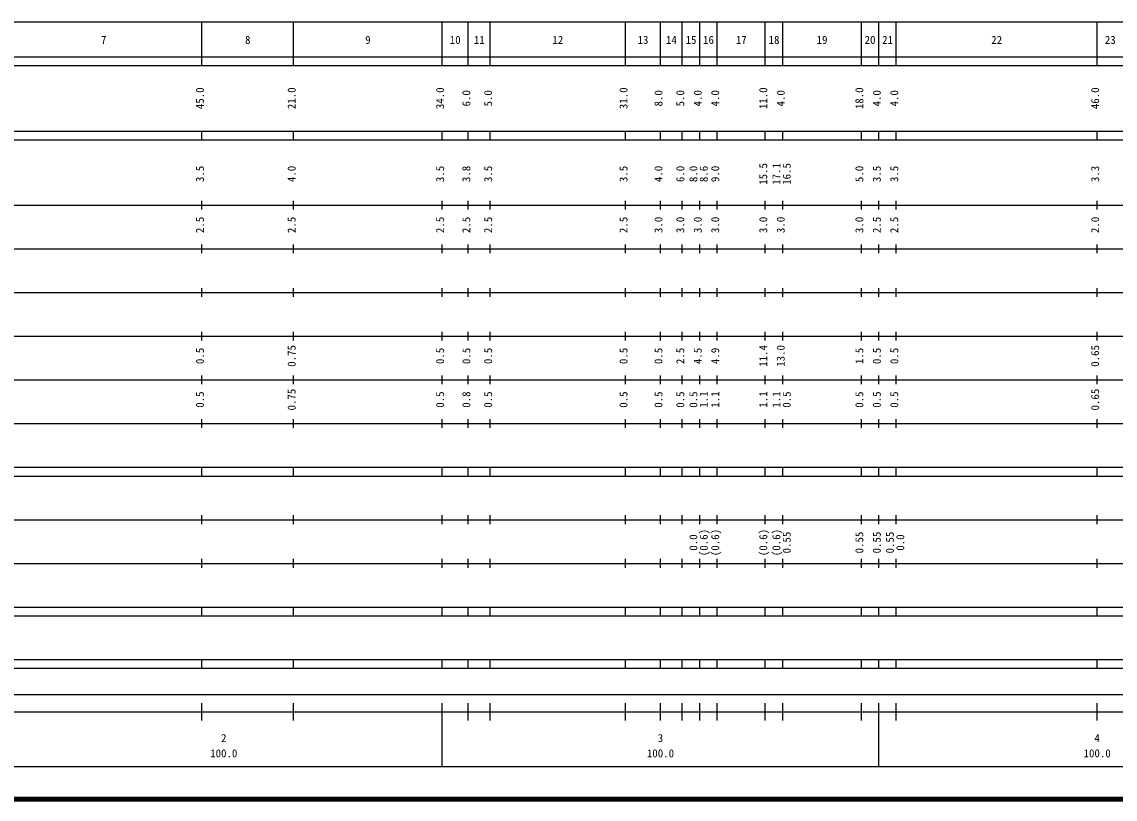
# Model space of a CAD drawing. Units: millimetres on the paper, enlarged 1000 times. Extents: x 40000 to 680000, y 20000 to 380000.
# Drawn here: x 171764 to 422119, y 20000 to 198000 of the extents above; entities that cross this region are included whole.
import ezdxf
from ezdxf.enums import TextEntityAlignment as Align

# ---------------------------------------------------------------- set-up
doc = ezdxf.new("R2010")
doc.units = ezdxf.units.MM
doc.header["$LTSCALE"] = 1000
doc.layers.add('M-TTL', color=2, linetype='Continuous', lineweight=140)
doc.layers.add('M-TTL-BAND', color=7, linetype='Continuous', lineweight=25)
doc.styles.add('ＭＳ ゴシック', font='')
doc.styles.get('ＭＳ ゴシック').set_extended_font_data('MS Gothic')

msp = doc.modelspace()

# ---------------------------------------------------------------- linework, layer by layer
at = {"layer": 'M-TTL'}
msp.add_line((40000, 20000), (680000, 20000), dxfattribs=at)
at = {"layer": 'M-TTL-BAND'}
for p, q in [((68000, 198000), (579000, 198000)), ((213000, 188000), (213000, 198000)), ((234000, 188000), (234000, 198000)), ((268000, 188000), (268000, 198000)), ((274000, 188000), (274000, 198000)), ((279000, 188000), (279000, 198000)), ((310000, 188000), (310000, 198000)), ((318000, 188000), (318000, 198000)), ((323000, 188000), (323000, 198000)), ((327000, 188000), (327000, 198000)), ((331000, 188000), (331000, 198000)), ((342000, 188000), (342000, 198000)), ((346000, 188000), (346000, 198000)), ((364000, 188000), (364000, 198000)), ((368000, 188000), (368000, 198000)), ((372000, 188000), (372000, 198000)), ((418000, 188000), (418000, 198000)), ((40000, 190000), (579000, 190000)), ((40000, 188000), (579000, 188000)), ((40000, 173000), (579000, 173000)), ((213000, 171000), (213000, 173000)), ((234000, 171000), (234000, 173000)), ((268000, 171000), (268000, 173000)), ((274000, 171000), (274000, 173000)), ((279000, 171000), (279000, 173000)), ((310000, 171000), (310000, 173000)), ((318000, 171000), (318000, 173000)), ((323000, 171000), (323000, 173000)), ((327000, 171000), (327000, 173000)), ((331000, 171000), (331000, 173000)), ((342000, 171000), (342000, 173000)), ((346000, 171000), (346000, 173000)), ((364000, 171000), (364000, 173000)), ((368000, 171000), (368000, 173000)), ((372000, 171000), (372000, 173000)), ((418000, 171000), (418000, 173000)), ((40000, 171000), (579000, 171000)), ((40000, 156000), (579000, 156000)), ((213000, 155000), (213000, 157000)), ((234000, 155000), (234000, 157000)), ((268000, 155000), (268000, 157000)), ((274000, 155000), (274000, 157000)), ((279000, 155000), (279000, 157000)), ((310000, 155000), (310000, 157000)), ((318000, 155000), (318000, 157000)), ((323000, 155000), (323000, 157000)), ((327000, 155000), (327000, 157000)), ((331000, 155000), (331000, 157000)), ((342000, 155000), (342000, 157000)), ((346000, 155000), (346000, 157000)), ((364000, 155000), (364000, 157000)), ((368000, 155000), (368000, 157000)), ((372000, 155000), (372000, 157000)), ((418000, 155000), (418000, 157000)), ((46000, 146000), (579000, 146000)), ((213000, 145000), (213000, 147000)), ((234000, 145000), (234000, 147000)), ((268000, 145000), (268000, 147000)), ((274000, 145000), (274000, 147000)), ((279000, 145000), (279000, 147000)), ((310000, 145000), (310000, 147000)), ((318000, 145000), (318000, 147000)), ((323000, 145000), (323000, 147000)), ((327000, 145000), (327000, 147000)), ((331000, 145000), (331000, 147000)), ((342000, 145000), (342000, 147000)), ((346000, 145000), (346000, 147000)), ((364000, 145000), (364000, 147000)), ((368000, 145000), (368000, 147000)), ((372000, 145000), (372000, 147000)), ((418000, 145000), (418000, 147000)), ((52000, 136000), (579000, 136000)), ((213000, 135000), (213000, 137000)), ((234000, 135000), (234000, 137000)), ((268000, 135000), (268000, 137000)), ((274000, 135000), (274000, 137000)), ((279000, 135000), (279000, 137000)), ((310000, 135000), (310000, 137000)), ((318000, 135000), (318000, 137000)), ((323000, 135000), (323000, 137000)), ((327000, 135000), (327000, 137000)), ((331000, 135000), (331000, 137000)), ((342000, 135000), (342000, 137000)), ((346000, 135000), (346000, 137000)), ((364000, 135000), (364000, 137000)), ((368000, 135000), (368000, 137000)), ((372000, 135000), (372000, 137000)), ((418000, 135000), (418000, 137000)), ((46000, 126000), (579000, 126000)), ((213000, 125000), (213000, 127000)), ((234000, 125000), (234000, 127000)), ((268000, 125000), (268000, 127000)), ((274000, 125000), (274000, 127000)), ((279000, 125000), (279000, 127000)), ((310000, 125000), (310000, 127000)), ((318000, 125000), (318000, 127000)), ((323000, 125000), (323000, 127000)), ((327000, 125000), (327000, 127000)), ((331000, 125000), (331000, 127000)), ((342000, 125000), (342000, 127000)), ((346000, 125000), (346000, 127000)), ((364000, 125000), (364000, 127000)), ((368000, 125000), (368000, 127000)), ((372000, 125000), (372000, 127000)), ((418000, 125000), (418000, 127000)), ((52000, 116000), (579000, 116000)), ((213000, 115000), (213000, 117000)), ((234000, 115000), (234000, 117000)), ((268000, 115000), (268000, 117000)), ((274000, 115000), (274000, 117000)), ((279000, 115000), (279000, 117000)), ((310000, 115000), (310000, 117000)), ((318000, 115000), (318000, 117000)), ((323000, 115000), (323000, 117000)), ((327000, 115000), (327000, 117000)), ((331000, 115000), (331000, 117000)), ((342000, 115000), (342000, 117000)), ((346000, 115000), (346000, 117000)), ((364000, 115000), (364000, 117000)), ((368000, 115000), (368000, 117000)), ((372000, 115000), (372000, 117000)), ((418000, 115000), (418000, 117000)), ((46000, 106000), (579000, 106000)), ((213000, 105000), (213000, 107000)), ((234000, 105000), (234000, 107000)), ((268000, 105000), (268000, 107000)), ((274000, 105000), (274000, 107000)), ((279000, 105000), (279000, 107000)), ((310000, 105000), (310000, 107000)), ((318000, 105000), (318000, 107000)), ((323000, 105000), (323000, 107000)), ((327000, 105000), (327000, 107000)), ((331000, 105000), (331000, 107000)), ((342000, 105000), (342000, 107000)), ((346000, 105000), (346000, 107000)), ((364000, 105000), (364000, 107000)), ((368000, 105000), (368000, 107000)), ((372000, 105000), (372000, 107000)), ((418000, 105000), (418000, 107000)), ((40000, 96000), (579000, 96000)), ((213000, 94000), (213000, 96000)), ((234000, 94000), (234000, 96000)), ((268000, 94000), (268000, 96000)), ((274000, 94000), (274000, 96000)), ((279000, 94000), (279000, 96000)), ((310000, 94000), (310000, 96000)), ((318000, 94000), (318000, 96000)), ((323000, 94000), (323000, 96000)), ((327000, 94000), (327000, 96000)), ((331000, 94000), (331000, 96000)), ((342000, 94000), (342000, 96000)), ((346000, 94000), (346000, 96000)), ((364000, 94000), (364000, 96000)), ((368000, 94000), (368000, 96000)), ((372000, 94000), (372000, 96000)), ((418000, 94000), (418000, 96000)), ((40000, 94000), (579000, 94000)), ((49000, 84000), (579000, 84000)), ((213000, 83000), (213000, 85000)), ((234000, 83000), (234000, 85000)), ((268000, 83000), (268000, 85000)), ((274000, 83000), (274000, 85000)), ((279000, 83000), (279000, 85000)), ((310000, 83000), (310000, 85000)), ((318000, 83000), (318000, 85000)), ((323000, 83000), (323000, 85000)), ((327000, 83000), (327000, 85000)), ((331000, 83000), (331000, 85000)), ((342000, 83000), (342000, 85000)), ((346000, 83000), (346000, 85000)), ((364000, 83000), (364000, 85000)), ((368000, 83000), (368000, 85000)), ((372000, 83000), (372000, 85000)), ((418000, 83000), (418000, 85000)), ((40000, 74000), (579000, 74000)), ((213000, 73000), (213000, 75000)), ((234000, 73000), (234000, 75000)), ((268000, 73000), (268000, 75000)), ((274000, 73000), (274000, 75000)), ((279000, 73000), (279000, 75000)), ((310000, 73000), (310000, 75000)), ((318000, 73000), (318000, 75000)), ((323000, 73000), (323000, 75000)), ((327000, 73000), (327000, 75000)), ((331000, 73000), (331000, 75000)), ((342000, 73000), (342000, 75000)), ((346000, 73000), (346000, 75000)), ((364000, 73000), (364000, 75000)), ((368000, 73000), (368000, 75000)), ((372000, 73000), (372000, 75000)), ((418000, 73000), (418000, 75000)), ((40000, 64000), (579000, 64000)), ((213000, 62000), (213000, 64000)), ((234000, 62000), (234000, 64000)), ((268000, 62000), (268000, 64000)), ((274000, 62000), (274000, 64000)), ((279000, 62000), (279000, 64000)), ((310000, 62000), (310000, 64000)), ((318000, 62000), (318000, 64000)), ((323000, 62000), (323000, 64000)), ((327000, 62000), (327000, 64000)), ((331000, 62000), (331000, 64000)), ((342000, 62000), (342000, 64000)), ((346000, 62000), (346000, 64000)), ((364000, 62000), (364000, 64000)), ((368000, 62000), (368000, 64000)), ((372000, 62000), (372000, 64000)), ((418000, 62000), (418000, 64000)), ((40000, 62000), (579000, 62000)), ((40000, 52000), (579000, 52000)), ((213000, 50000), (213000, 52000)), ((234000, 50000), (234000, 52000)), ((268000, 50000), (268000, 52000)), ((274000, 50000), (274000, 52000)), ((279000, 50000), (279000, 52000)), ((310000, 50000), (310000, 52000)), ((318000, 50000), (318000, 52000)), ((323000, 50000), (323000, 52000)), ((327000, 50000), (327000, 52000)), ((331000, 50000), (331000, 52000)), ((342000, 50000), (342000, 52000)), ((346000, 50000), (346000, 52000)), ((364000, 50000), (364000, 52000)), ((368000, 50000), (368000, 52000)), ((372000, 50000), (372000, 52000)), ((418000, 50000), (418000, 52000)), ((40000, 50000), (579000, 50000)), ((71000, 44000), (565000, 44000)), ((213000, 38000), (213000, 42000)), ((234000, 38000), (234000, 42000)), ((268000, 27500), (268000, 42000)), ((274000, 38000), (274000, 42000)), ((279000, 38000), (279000, 42000)), ((310000, 38000), (310000, 42000)), ((318000, 38000), (318000, 42000)), ((323000, 38000), (323000, 42000)), ((327000, 38000), (327000, 42000)), ((331000, 38000), (331000, 42000)), ((342000, 38000), (342000, 42000)), ((346000, 38000), (346000, 42000)), ((364000, 38000), (364000, 42000)), ((368000, 27500), (368000, 42000)), ((372000, 38000), (372000, 42000)), ((418000, 38000), (418000, 42000)), ((40000, 40000), (579000, 40000)), ((68000, 27500), (579000, 27500))]:
    msp.add_line(p, q, dxfattribs=at)

# ---------------------------------------------------------------- texts
at = {"layer": 'M-TTL-BAND', "style": 'ＭＳ ゴシック'}
for s, p in [('7', (190500, 192405)), ('8', (223500, 192405)), ('9', (251000, 192405)), ('10', (271000, 192405)), ('11', (276500, 192405)), ('12', (294500, 192405)), ('13', (314000, 192405)), ('14', (320500, 192405)), ('15', (325000, 192405)), ('16', (329000, 192405)), ('17', (336500, 192405)), ('18', (344000, 192405)), ('19', (355000, 192405)), ('20', (366000, 192405)), ('21', (370000, 192405)), ('22', (395000, 192405)), ('23', (421000, 192405)), ('2', (218000, 32523)), ('3', (318000, 32523)), ('4', (418000, 32523)), ('100.0', (218000, 29033)), ('100.0', (318000, 29033)), ('100.0', (418000, 29033))]:
    msp.add_text(s, height=1833, dxfattribs=at).set_placement(p, align=Align.BOTTOM_CENTER)
for s, p in [('45.0', (214000, 180500)), ('21.0', (235000, 180500)), ('34.0', (269000, 180500)), ('31.0', (311000, 180500)), ('11.0', (343000, 180500)), ('18.0', (365000, 180500)), ('46.0', (419000, 180500)), ('6.0', (275000, 180500)), ('5.0', (280000, 180500)), ('8.0', (319000, 180500)), ('5.0', (324000, 180500)), ('4.0', (328000, 180500)), ('4.0', (332000, 180500)), ('4.0', (347000, 180500)), ('4.0', (369000, 180500)), ('4.0', (373000, 180500)), ('15.5', (343000, 163174)), ('17.1', (346000, 163174)), ('16.5', (348370, 163174)), ('3.5', (214000, 163174)), ('4.0', (235000, 163174)), ('3.5', (269000, 163174)), ('3.8', (275000, 163174)), ('3.5', (280000, 163174)), ('3.5', (311000, 163174)), ('4.0', (319000, 163174)), ('6.0', (324000, 163174)), ('8.0', (327000, 163174)), ('8.6', (329370, 163174)), ('9.0', (332000, 163174)), ('5.0', (365000, 163174)), ('3.5', (369000, 163174)), ('3.5', (373000, 163174)), ('3.3', (419000, 163174)), ('2.5', (214000, 151500)), ('2.5', (235000, 151500)), ('2.5', (269000, 151500)), ('2.5', (275000, 151500)), ('2.5', (280000, 151500)), ('2.5', (311000, 151500)), ('3.0', (319000, 151500)), ('3.0', (324000, 151500)), ('3.0', (328000, 151500)), ('3.0', (332000, 151500)), ('3.0', (343000, 151500)), ('3.0', (347000, 151500)), ('3.0', (365000, 151500)), ('2.5', (369000, 151500)), ('2.5', (373000, 151500)), ('2.0', (419000, 151500)), ('0.5', (214000, 121500)), ('0.75', (235000, 121500)), ('0.5', (269000, 121500)), ('0.5', (275000, 121500)), ('0.5', (280000, 121500)), ('0.5', (311000, 121500)), ('0.5', (319000, 121500)), ('2.5', (324000, 121500)), ('4.5', (328000, 121500)), ('4.9', (332000, 121500)), ('11.4', (343000, 121500)), ('13.0', (347000, 121500)), ('1.5', (365000, 121500)), ('0.5', (369000, 121500)), ('0.5', (373000, 121500)), ('0.65', (419000, 121500)), ('0.5', (214000, 111500)), ('0.75', (235000, 111500)), ('0.5', (269000, 111500)), ('0.8', (275000, 111500)), ('0.5', (280000, 111500)), ('0.5', (311000, 111500)), ('0.5', (319000, 111500)), ('0.5', (324000, 111500)), ('0.5', (327000, 111500)), ('1.1', (329370, 111500)), ('1.1', (332000, 111500)), ('1.1', (343000, 111500)), ('1.1', (346000, 111500)), ('0.5', (348370, 111500)), ('0.5', (365000, 111500)), ('0.5', (369000, 111500)), ('0.5', (373000, 111500)), ('0.65', (419000, 111500)), ('0.0', (327000, 78764)), ('(0.6)', (329370, 78764)), ('(0.6)', (332000, 78764)), ('(0.6)', (343000, 78764)), ('(0.6)', (346000, 78764)), ('0.55', (348370, 78764)), ('0.55', (365000, 78764)), ('0.55', (369000, 78764)), ('0.55', (372000, 78764)), ('0.0', (374370, 78764))]:
    msp.add_text(s, height=1833, rotation=90, dxfattribs=at).set_placement(p, align=Align.BOTTOM_CENTER)

doc.saveas('drawing.dxf')
